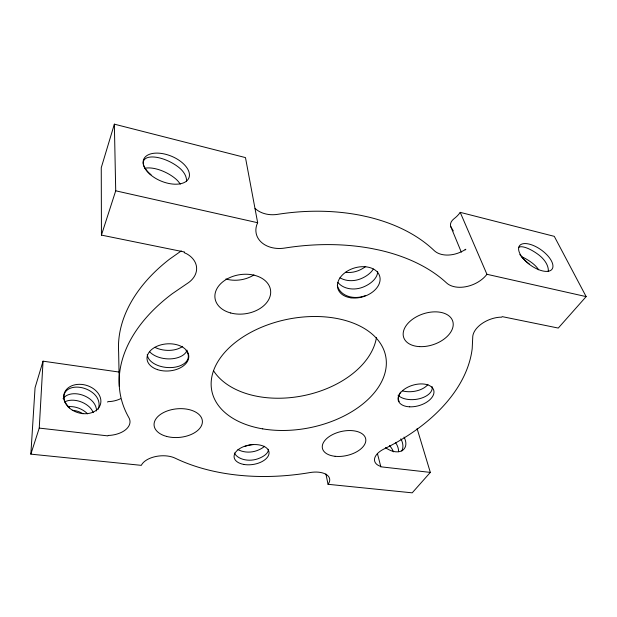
<?xml version="1.0" encoding="UTF-8"?>
<svg xmlns="http://www.w3.org/2000/svg" width="617" height="617" viewBox="0 0 617 617"><rect width="100%" height="100%" fill="white"/><g stroke="black" fill="none" stroke-linecap="round" stroke-linejoin="round"><path stroke-width="0.93" d="M417.092 428.584L430.327 472.398L412.202 492.836L328.043 484.299A18.765 9.918 -11 0 0 329.725 480.072L329.671 479.07A18.765 9.918 -11 0 0 309.989 472.568A179.3 113.019 -11.3 0 1 244.656 475.769L238.864 475.252A179.285 113.004 -11.3 0 1 175.336 458.246A20.438 11.307 -5 0 0 146.599 459.997L145.196 460.945A20.438 11.307 -5 0 0 141.316 465.349L30.85 454.143L39.241 428.098L43.051 361.176L119.274 372.082M30.85 454.143L35.053 387.761L43.051 361.176M430.327 472.398L380.434 466.761L380.735 466.383L379.247 465.866A19.127 10.204 -14.2 0 1 384.106 448.937A178.853 112.695 -11.3 0 0 472.206 348.512L472.715 337.646A22.844 13.651 -21 0 1 499.361 317.231L501.698 317.169L502.138 316.621L558.269 328.067L586.15 296.615L486.936 274.295A25.004 16.381 -22.4 0 1 480.157 280.704L478.121 282.023A25.004 16.381 -22.4 0 1 446.438 282.825A179.2 112.896 -11.3 0 0 379.054 250.032L371.881 248.558A179.192 112.88 -11.3 0 0 284.931 248.026A26.839 20.292 -12.4 0 1 256.155 233.272L255.893 231.236A26.839 20.292 -12.4 0 1 257.659 222.729L245.473 157.597L114.361 124.164L101.257 167.708L101.443 235.108L184.514 252.006L184.236 252.677L186.704 253.803A26.5 19.235 -2.9 0 1 186.966 283.681L172.243 293.738A178.853 112.695 -11.3 0 0 128.86 417.624A22.413 13.188 -2.1 0 1 110.52 435.324L108.098 435.448L107.913 435.895L39.241 428.098M101.443 235.108L115.718 190.807L114.361 124.164M107.636 402.091L107.813 401.644L110.158 401.544A21.68 13.381 -1.4 0 0 120.57 398.721M181.282 250.903L169.498 259.209A172.853 114.045 -11.3 0 0 118.634 352.099L119.32 386.443M115.718 190.807L257.659 222.729M451.852 228.452A184.63 127.241 -11.3 0 0 451.112 227.264A9.147 6.317 -24.4 0 1 454.05 218.703A23.269 16.543 -24.4 0 0 460.213 212.356L554.282 236.35L586.15 296.615M460.213 212.356L486.936 274.295M450.78 226.64L461.323 252.16M377.38 453.395L380.735 466.383M325.923 474.01L328.043 484.299M255.068 208.43A25.775 20.276 -12.6 0 0 277.75 214.323A173.184 114.238 -11.3 0 1 361.562 215.518L368.496 217.053A173.184 114.245 -11.3 0 1 434.052 250.463A24.102 16.489 -23.4 0 0 464.694 249.916L465.843 249.245A9.463 6.286 -23.4 0 0 465.125 249.924M376.463 337.476A85.732 56.078 -11.3 0 1 303.811 395.605A85.732 56.078 -11.3 0 1 213.613 370.871M253.957 274.912A27.025 19.837 -8.2 0 1 225.876 278.992M452.215 229.054A184.63 127.241 -11.3 0 1 453.294 230.897M72.289 410.251A18.325 14.253 14.9 0 1 82.886 413.706M404.027 437.091A16.142 10.728 38.7 0 1 402.068 450.641A16.142 10.728 38.7 0 1 385.517 447.595M400.819 438.803A15.88 12.224 38.3 0 1 401.814 451.019M389.443 445.574A15.656 12.209 38.7 0 1 393.43 451.86M395.505 442.528A15.772 12.217 38.5 0 1 398.582 451.698M182.701 346.33A20.284 12.44 5.5 0 1 154.813 347.309M187.105 350.217A20.461 12.394 5.3 0 1 170.253 358.893A20.461 12.394 5.3 0 1 149.414 351.543M186.064 350.541A20.646 12.348 5.1 0 1 177.573 366.614A20.646 12.348 5.1 0 1 149.862 360.266A20.546 14.276 -14.1 0 1 147.262 354.551M377.627 271.472A21.418 12.548 -17.8 0 1 362.935 287.175A21.31 16.898 -15.1 0 1 337.931 282.509M365.734 266.444A21.024 12.672 -18 0 1 358.168 270.709A20.916 16.86 -15.4 0 1 345.643 272.282M373.347 269.027A21.217 12.61 -17.9 0 1 360.529 278.869A21.109 16.883 -15.3 0 1 339.967 277.781M365.38 295.636A21.51 16.914 -15 0 1 337.329 285.309M432.093 386.612A18.171 10.25 -6.4 0 1 419.491 398.705A18.171 10.25 -6.4 0 1 398.058 395.219M427.936 384.43A18.024 10.304 -6.5 0 1 402.485 390.893M399.168 401.621A18.171 10.674 -26.4 0 1 400.61 392.134M237.938 449.508A17.199 11.684 -5 0 0 256.749 450.688A17.276 7.813 -11.7 0 0 264.562 446.268M234.352 452.986A17.33 11.669 -5 0 0 257.937 458.778A17.407 7.736 -11.7 0 0 268.302 449.269M244.479 446.538A17.407 7.736 -11.7 0 1 253.016 444.541M151.065 174.781A24.148 10.651 26.8 0 1 148.35 157.389A24.148 10.651 26.8 0 1 179.308 167.801A23.901 15.78 17.2 0 1 186.535 181.622M180.226 184.136A23.647 15.811 16.9 0 0 175.267 178.506A23.886 10.797 26.6 0 0 144.895 168.302M529.317 264.037A19.79 6.494 36.4 0 1 520.972 256.009M520.386 255.237A19.79 6.494 36.4 0 1 519.853 254.482M518.596 247.486A19.79 6.494 36.4 0 1 538.818 254.937A19.713 11.816 34.5 0 1 548.258 271.418M538.68 269.791A19.536 11.862 34.7 0 0 532.317 263.097A19.613 6.633 36.5 0 0 521.558 256.687M64.592 401.937A18.317 12.548 22.4 0 1 89.172 406.78A18.394 15.34 6.1 0 1 93.19 412.588M69.204 407.367A18.626 12.517 22.7 0 1 68.896 388.895A18.626 12.517 22.7 0 1 94.039 393.877A18.68 15.425 7.2 0 1 98.265 409.218M96.584 410.953A18.533 15.379 6.6 0 0 91.578 400.387A18.471 12.533 22.5 0 0 63.081 398.675M67.785 406.711A18.163 12.564 22.2 0 1 86.796 413.074A18.255 15.294 5.5 0 1 87.537 413.814M262.726 428.869A88.655 55.353 -11.3 0 0 385.91 357.413A88.655 55.353 -11.3 0 0 247.579 334.159A88.655 55.353 -11.3 0 0 262.726 428.869M166.443 436.373A24.24 14.345 -5.3 0 0 202.399 421.442A24.24 14.345 -5.3 0 0 165.85 411.493A24.24 14.345 -5.3 0 0 166.443 436.373M230.696 312.981A28.058 19.736 -8.5 0 0 270.608 290.615A28.058 19.736 -8.5 0 0 227.056 278.969A28.058 19.736 -8.5 0 0 230.696 312.981M419.645 346.623A25.837 16.189 -18.5 0 0 452.839 321.526A25.837 16.189 -18.5 0 0 412.094 319.591A25.837 16.189 -18.5 0 0 419.645 346.623M335.1 456.295A22.15 12.325 -12.6 0 0 365.719 438.965A22.15 12.325 -12.6 0 0 331.314 435.27A22.15 12.325 -12.6 0 0 335.1 456.295M243.769 464.424A17.631 9.895 -8.7 0 0 269.027 452.253A17.631 9.895 -8.7 0 0 241.903 447.379A17.631 9.895 -8.7 0 0 243.769 464.424M409.696 406.819A18.456 10.666 -16.2 0 0 433.736 390.237A18.456 10.666 -16.2 0 0 404.598 389.065A18.456 10.666 -16.2 0 0 409.696 406.819M350.988 297.826A21.811 15.032 -16.5 0 0 379.871 276.91A21.811 15.032 -16.5 0 0 345.451 272.352A21.811 15.032 -16.5 0 0 350.988 297.826M157.574 369.66A20.932 13.582 -4.1 0 0 188.802 356.464A20.932 13.582 -4.1 0 0 157.335 346.106A20.932 13.582 -4.1 0 0 157.574 369.66M150.27 174.549A24.425 13.466 22.4 0 0 188.779 178.19A24.425 13.466 22.4 0 0 159.811 153.247A24.425 13.466 22.4 0 0 150.27 174.549M69.305 407.914A18.926 14.307 16.1 0 0 100.324 404.744A18.926 14.307 16.1 0 0 77.225 384.43A18.926 14.307 16.1 0 0 69.305 407.914M522.692 257.937A20.06 9.324 35.6 0 0 551.976 269.297A20.06 9.324 35.6 0 0 532.656 245.211A20.06 9.324 35.6 0 0 522.692 257.937"/></g></svg>
